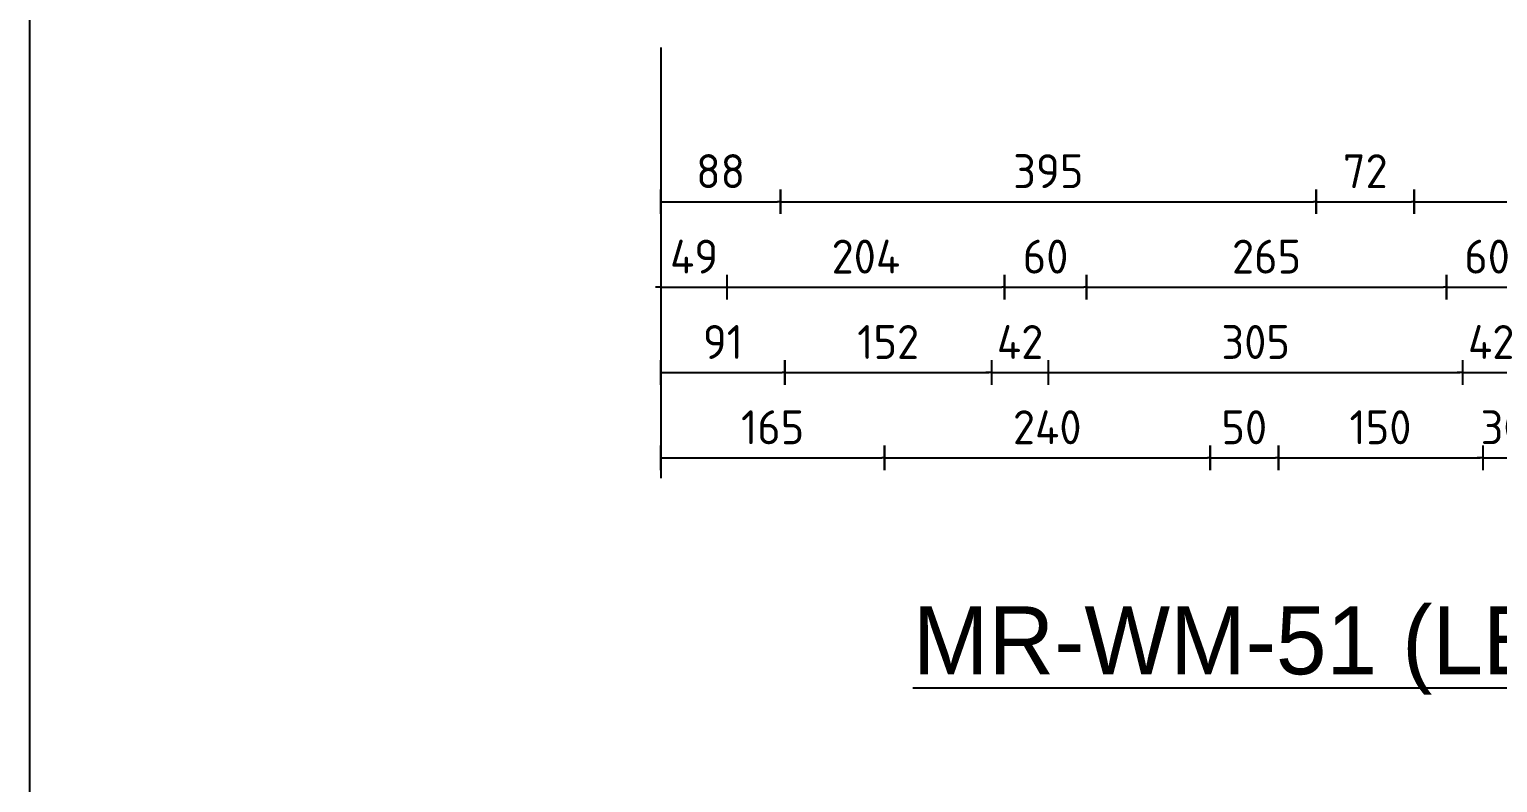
# Model space of a CAD drawing. Header units: millimetres. Extents: x 0 to 420, y 0 to 297.
# Drawn here: x 13 to 121.1, y 148.5 to 204 of the extents above; entities that cross this region are included whole.
import ezdxf
from ezdxf.enums import TextEntityAlignment as Align

# ---------------------------------------------------------------- set-up
doc = ezdxf.new("R2010")
doc.units = ezdxf.units.MM
doc.header["$LTSCALE"] = 10
for name, color, linetype in [('L50', 7, 'Continuous'), ('T25', 1, 'Continuous'), ('TBLK18', 4, 'Continuous'), ('TBLK25', 1, 'Continuous'), ('TBLK35', 3, 'Continuous'), ('TBLK50', 7, 'Continuous')]:
    doc.layers.add(name, color=color, linetype=linetype)
doc.styles.add('ISO', font='iso3098b')
doc.dimstyles.new('signsdim', dxfattribs={"dimtxt": 2.5, "dimasz": 0.2, "dimexe": 1.5, "dimexo": 2, "dimgap": 1, "dimtad": 1, "dimlfac": 10, "dimrnd": 1, "dimtxsty": 'ISO', "dimblk": 'SGNDIM', "dimcen": 2.5, "dimse2": 1, "dimadec": 0, "dimazin": 0, "dimtfac": 1, "dimtix": 1, "dimtmove": 0, "dimatfit": 3, "dimfxl": 1, "dimarcsym": 0})

# ---------------------------------------------------------------- blocks, each defined once
blk = doc.blocks.new('A3BBLK')
at = {"layer": 'TBLK50'}
blk.add_line((13, 292.5), (13, 4.5), dxfattribs=at)
blk = doc.blocks.new('a3_in_vtblk std dwg')
blk.add_blockref('A3BBLK', (0, 0))
at = {"layer": 'TBLK18', "style": 'ISO'}
blk.add_attdef('MR_DIRECTORATE', text='', height=1.5, dxfattribs=at).set_placement((381.5, 68.12), align=Align.CENTER)
for tag, p in [('STREET_NAME', (355.51, 62.1)), ('SUBURB_POSTCODE', (388.49, 62.1)), ('TELEPHONE_NO.', (368.31, 59.84)), ('FAX_NO.', (393.56, 59.84))]:
    blk.add_attdef(tag, p, '', height=1.5, dxfattribs=at)
at = {"layer": 'TBLK25', "style": 'ISO'}
for tag, height, p in [('MR_BRANCH', 2, (381.5, 65.2)), ('ROAD_SECTION', 1.75, (384.5, 29.16)), ('SLK', 1.75, (384.5, 26.11)), ('CHAINAGE', 1.75, (384.5, 19.21))]:
    blk.add_attdef(tag, text='', height=height, dxfattribs=at).set_placement(p, align=Align.CENTER)
for tag, p, height in [('FILE_NUMBER', (371.77, 54.24), 2.5), ('DESIGNED_/_DRAWN', (371.77, 49.49), 2), ('VERIFIED', (371.77, 44.49), 2), ('APPROVED', (371.77, 39.49), 2), ('LOCAL_AUTHORITY', (370.48, 16.73), 1.25)]:
    blk.add_attdef(tag, p, '', height=height, dxfattribs=at)
at = {"layer": 'TBLK35', "style": 'ISO', "width": 0.9}
for tag, p in [('ROAD_PROJECT&NUMBER', (384.5, 32.23)), ('DRAWING_DESCRIPTION', (384.5, 22.29))]:
    blk.add_attdef(tag, text='', height=2.5, dxfattribs=at).set_placement(p, align=Align.CENTER)
at = {"layer": 'TBLK50', "style": 'ISO'}
blk.add_attdef('MRWA_DRG_NUMBER', (356.29, 6.08), '', height=5, dxfattribs=at)
blk = doc.blocks.new('SGNDIM')
for p, q in [((0, 0), (-1, 0)), ((0, 4.5), (0, -4.5))]:
    blk.add_line(p, q)
blk = doc.blocks.new('*D9')
at = {"layer": 'Defpoints', "color": 0, "transparency": 16777216}
for p in [(59.51, 185.59), (75.96, 185.59), (75.96, 172.42)]:
    blk.add_point(p, dxfattribs=at)
at = {"layer": 'T25', "color": 0, "lineweight": -2, "transparency": 16777216}
for p, q in [((59.51, 183.59), (59.51, 170.92)), ((59.71, 172.42), (75.76, 172.42))]:
    blk.add_line(p, q, dxfattribs=at)
at = {"layer": 'T25', "color": 0, "lineweight": -2, "transparency": 16777216, "xscale": 0.2, "yscale": 0.2, "zscale": 0.2, "rotation": 180}
blk.add_blockref('SGNDIM', (59.51, 172.42), dxfattribs=at)
at = {"layer": 'T25', "color": 0, "lineweight": -2, "transparency": 16777216, "xscale": 0.2, "yscale": 0.2, "zscale": 0.2}
blk.add_blockref('SGNDIM', (75.96, 172.42), dxfattribs=at)
at = {"layer": 'T25', "color": 0, "transparency": 16777216, "insert": (67.73, 174.67), "char_height": 2.5, "attachment_point": 5, "style": 'ISO'}
blk.add_mtext('165', dxfattribs=at)
blk = doc.blocks.new('*D11')
at = {"layer": 'Defpoints', "color": 0, "transparency": 16777216}
for p in [(88.05, 189.28), (118.54, 189.28), (118.54, 178.7)]:
    blk.add_point(p, dxfattribs=at)
at = {"layer": 'T25', "color": 0, "lineweight": -2, "transparency": 16777216}
blk.add_line((88.25, 178.7), (118.34, 178.7), dxfattribs=at)
at = {"layer": 'T25', "color": 0, "lineweight": -2, "transparency": 16777216, "xscale": 0.2, "yscale": 0.2, "zscale": 0.2, "rotation": 180}
blk.add_blockref('SGNDIM', (88.05, 178.7), dxfattribs=at)
at = {"layer": 'T25', "color": 0, "lineweight": -2, "transparency": 16777216, "xscale": 0.2, "yscale": 0.2, "zscale": 0.2}
blk.add_blockref('SGNDIM', (118.54, 178.7), dxfattribs=at)
at = {"layer": 'T25', "color": 0, "transparency": 16777216, "insert": (103.3, 180.95), "char_height": 2.5, "attachment_point": 5, "style": 'ISO'}
blk.add_mtext('305', dxfattribs=at)
blk = doc.blocks.new('*D12')
at = {"layer": 'Defpoints', "color": 0, "transparency": 16777216}
for p in [(68.64, 206.55), (59.51, 204.63), (68.64, 178.7)]:
    blk.add_point(p, dxfattribs=at)
at = {"layer": 'T25', "color": 0, "lineweight": -2, "transparency": 16777216}
for p, q in [((59.51, 202.63), (59.51, 177.2)), ((59.71, 178.7), (68.44, 178.7))]:
    blk.add_line(p, q, dxfattribs=at)
at = {"layer": 'T25', "color": 0, "lineweight": -2, "transparency": 16777216, "xscale": 0.2, "yscale": 0.2, "zscale": 0.2, "rotation": 180}
blk.add_blockref('SGNDIM', (59.51, 178.7), dxfattribs=at)
at = {"layer": 'T25', "color": 0, "lineweight": -2, "transparency": 16777216, "xscale": 0.2, "yscale": 0.2, "zscale": 0.2}
blk.add_blockref('SGNDIM', (68.64, 178.7), dxfattribs=at)
at = {"layer": 'T25', "color": 0, "transparency": 16777216, "insert": (64.07, 180.95), "char_height": 2.5, "attachment_point": 5, "style": 'ISO'}
blk.add_mtext('91', dxfattribs=at)
blk = doc.blocks.new('*D14')
at = {"layer": 'Defpoints', "color": 0, "transparency": 16777216}
for p in [(64.38, 190.04), (84.81, 190.04), (84.81, 184.99)]:
    blk.add_point(p, dxfattribs=at)
at = {"layer": 'T25', "color": 0, "lineweight": -2, "transparency": 16777216}
blk.add_line((64.58, 184.99), (84.61, 184.99), dxfattribs=at)
at = {"layer": 'T25', "color": 0, "lineweight": -2, "transparency": 16777216, "xscale": 0.2, "yscale": 0.2, "zscale": 0.2, "rotation": 180}
blk.add_blockref('SGNDIM', (64.38, 184.99), dxfattribs=at)
at = {"layer": 'T25', "color": 0, "lineweight": -2, "transparency": 16777216, "xscale": 0.2, "yscale": 0.2, "zscale": 0.2}
blk.add_blockref('SGNDIM', (84.81, 184.99), dxfattribs=at)
at = {"layer": 'T25', "color": 0, "transparency": 16777216, "insert": (74.6, 187.24), "char_height": 2.5, "attachment_point": 5, "style": 'ISO'}
blk.add_mtext('204', dxfattribs=at)
blk = doc.blocks.new('*D15')
at = {"layer": 'Defpoints', "color": 0, "transparency": 16777216}
for p in [(59.51, 202.19), (64.38, 202.19), (64.38, 184.99)]:
    blk.add_point(p, dxfattribs=at)
at = {"layer": 'T25', "color": 0, "lineweight": -2, "transparency": 16777216}
for p, q in [((59.51, 200.19), (59.51, 183.49)), ((59.31, 184.99), (59.11, 184.99)), ((59.51, 184.99), (64.38, 184.99)), ((64.58, 184.99), (64.78, 184.99))]:
    blk.add_line(p, q, dxfattribs=at)
at = {"layer": 'T25', "color": 0, "lineweight": -2, "transparency": 16777216, "xscale": 0.2, "yscale": 0.2, "zscale": 0.2}
blk.add_blockref('SGNDIM', (59.51, 184.99), dxfattribs=at)
at = {"layer": 'T25', "color": 0, "lineweight": -2, "transparency": 16777216, "xscale": 0.2, "yscale": 0.2, "zscale": 0.2, "rotation": 180}
blk.add_blockref('SGNDIM', (64.38, 184.99), dxfattribs=at)
at = {"layer": 'T25', "color": 0, "transparency": 16777216, "insert": (61.95, 187.24), "char_height": 2.5, "attachment_point": 5, "style": 'ISO'}
blk.add_mtext('49', dxfattribs=at)
blk = doc.blocks.new('*D17')
at = {"layer": 'Defpoints', "color": 0, "transparency": 16777216}
for p in [(68.3, 198.57), (107.76, 198.57), (107.76, 191.28)]:
    blk.add_point(p, dxfattribs=at)
at = {"layer": 'T25', "color": 0, "lineweight": -2, "transparency": 16777216}
blk.add_line((68.5, 191.28), (107.56, 191.28), dxfattribs=at)
at = {"layer": 'T25', "color": 0, "lineweight": -2, "transparency": 16777216, "xscale": 0.2, "yscale": 0.2, "zscale": 0.2, "rotation": 180}
blk.add_blockref('SGNDIM', (68.3, 191.28), dxfattribs=at)
at = {"layer": 'T25', "color": 0, "lineweight": -2, "transparency": 16777216, "xscale": 0.2, "yscale": 0.2, "zscale": 0.2}
blk.add_blockref('SGNDIM', (107.76, 191.28), dxfattribs=at)
at = {"layer": 'T25', "color": 0, "transparency": 16777216, "insert": (88.03, 193.53), "char_height": 2.5, "attachment_point": 5, "style": 'ISO'}
blk.add_mtext('395', dxfattribs=at)
blk = doc.blocks.new('*D18')
at = {"layer": 'Defpoints', "color": 0, "transparency": 16777216}
for p in [(59.51, 203.58), (68.3, 203.58), (68.3, 191.28)]:
    blk.add_point(p, dxfattribs=at)
at = {"layer": 'T25', "color": 0, "lineweight": -2, "transparency": 16777216}
for p, q in [((59.51, 201.58), (59.51, 189.78)), ((59.71, 191.28), (68.1, 191.28))]:
    blk.add_line(p, q, dxfattribs=at)
at = {"layer": 'T25', "color": 0, "lineweight": -2, "transparency": 16777216, "xscale": 0.2, "yscale": 0.2, "zscale": 0.2, "rotation": 180}
blk.add_blockref('SGNDIM', (59.51, 191.28), dxfattribs=at)
at = {"layer": 'T25', "color": 0, "lineweight": -2, "transparency": 16777216, "xscale": 0.2, "yscale": 0.2, "zscale": 0.2}
blk.add_blockref('SGNDIM', (68.3, 191.28), dxfattribs=at)
at = {"layer": 'T25', "color": 0, "transparency": 16777216, "insert": (63.9, 193.53), "char_height": 2.5, "attachment_point": 5, "style": 'ISO'}
blk.add_mtext('88', dxfattribs=at)
blk = doc.blocks.new('*D43')
at = {"layer": 'Defpoints', "color": 0, "transparency": 16777216}
for p in [(75.96, 246.48), (99.95, 246.48), (99.95, 172.42)]:
    blk.add_point(p, dxfattribs=at)
at = {"layer": 'T25', "color": 0, "lineweight": -2, "transparency": 16777216}
blk.add_line((76.16, 172.42), (99.75, 172.42), dxfattribs=at)
at = {"layer": 'T25', "color": 0, "lineweight": -2, "transparency": 16777216, "xscale": 0.2, "yscale": 0.2, "zscale": 0.2, "rotation": 180}
blk.add_blockref('SGNDIM', (75.96, 172.42), dxfattribs=at)
at = {"layer": 'T25', "color": 0, "lineweight": -2, "transparency": 16777216, "xscale": 0.2, "yscale": 0.2, "zscale": 0.2}
blk.add_blockref('SGNDIM', (99.95, 172.42), dxfattribs=at)
at = {"layer": 'T25', "color": 0, "transparency": 16777216, "insert": (87.95, 174.67), "char_height": 2.5, "attachment_point": 5, "style": 'ISO'}
blk.add_mtext('240', dxfattribs=at)
blk = doc.blocks.new('*D44')
at = {"layer": 'Defpoints', "color": 0, "transparency": 16777216}
for p in [(99.95, 187.9), (104.97, 187.9), (104.97, 172.42)]:
    blk.add_point(p, dxfattribs=at)
at = {"layer": 'T25', "color": 0, "lineweight": -2, "transparency": 16777216}
blk.add_line((100.15, 172.42), (104.77, 172.42), dxfattribs=at)
at = {"layer": 'T25', "color": 0, "lineweight": -2, "transparency": 16777216, "xscale": 0.2, "yscale": 0.2, "zscale": 0.2, "rotation": 180}
blk.add_blockref('SGNDIM', (99.95, 172.42), dxfattribs=at)
at = {"layer": 'T25', "color": 0, "lineweight": -2, "transparency": 16777216, "xscale": 0.2, "yscale": 0.2, "zscale": 0.2}
blk.add_blockref('SGNDIM', (104.97, 172.42), dxfattribs=at)
at = {"layer": 'T25', "color": 0, "transparency": 16777216, "insert": (102.46, 174.67), "char_height": 2.5, "attachment_point": 5, "style": 'ISO'}
blk.add_mtext('50', dxfattribs=at)
blk = doc.blocks.new('*D45')
at = {"layer": 'Defpoints', "color": 0, "transparency": 16777216}
for p in [(120.02, 181.71), (123.03, 181.71), (123.03, 172.42)]:
    blk.add_point(p, dxfattribs=at)
at = {"layer": 'T25', "color": 0, "lineweight": -2, "transparency": 16777216}
for p, q in [((119.82, 172.42), (119.62, 172.42)), ((120.02, 172.42), (123.03, 172.42)), ((123.23, 172.42), (123.43, 172.42))]:
    blk.add_line(p, q, dxfattribs=at)
at = {"layer": 'T25', "color": 0, "lineweight": -2, "transparency": 16777216, "xscale": 0.2, "yscale": 0.2, "zscale": 0.2}
blk.add_blockref('SGNDIM', (120.02, 172.42), dxfattribs=at)
at = {"layer": 'T25', "color": 0, "lineweight": -2, "transparency": 16777216, "xscale": 0.2, "yscale": 0.2, "zscale": 0.2, "rotation": 180}
blk.add_blockref('SGNDIM', (123.03, 172.42), dxfattribs=at)
at = {"layer": 'T25', "color": 0, "transparency": 16777216, "insert": (121.52, 174.67), "char_height": 2.5, "attachment_point": 5, "style": 'ISO'}
blk.add_mtext('30', dxfattribs=at)
blk = doc.blocks.new('*D46')
at = {"layer": 'Defpoints', "color": 0, "transparency": 16777216}
for p in [(104.97, 218.86), (120.02, 218.86), (120.02, 172.42)]:
    blk.add_point(p, dxfattribs=at)
at = {"layer": 'T25', "color": 0, "lineweight": -2, "transparency": 16777216}
blk.add_line((105.17, 172.42), (119.82, 172.42), dxfattribs=at)
at = {"layer": 'T25', "color": 0, "lineweight": -2, "transparency": 16777216, "xscale": 0.2, "yscale": 0.2, "zscale": 0.2, "rotation": 180}
blk.add_blockref('SGNDIM', (104.97, 172.42), dxfattribs=at)
at = {"layer": 'T25', "color": 0, "lineweight": -2, "transparency": 16777216, "xscale": 0.2, "yscale": 0.2, "zscale": 0.2}
blk.add_blockref('SGNDIM', (120.02, 172.42), dxfattribs=at)
at = {"layer": 'T25', "color": 0, "transparency": 16777216, "insert": (112.49, 174.67), "char_height": 2.5, "attachment_point": 5, "style": 'ISO'}
blk.add_mtext('150', dxfattribs=at)
blk = doc.blocks.new('*D47')
at = {"layer": 'Defpoints', "color": 0, "transparency": 16777216}
for p in [(118.54, 180.16), (122.73, 180.16), (122.73, 178.7)]:
    blk.add_point(p, dxfattribs=at)
at = {"layer": 'T25', "color": 0, "lineweight": -2, "transparency": 16777216}
for p, q in [((118.34, 178.7), (118.14, 178.7)), ((118.54, 178.7), (122.73, 178.7)), ((122.93, 178.7), (123.13, 178.7))]:
    blk.add_line(p, q, dxfattribs=at)
at = {"layer": 'T25', "color": 0, "lineweight": -2, "transparency": 16777216, "xscale": 0.2, "yscale": 0.2, "zscale": 0.2}
blk.add_blockref('SGNDIM', (118.54, 178.7), dxfattribs=at)
at = {"layer": 'T25', "color": 0, "lineweight": -2, "transparency": 16777216, "xscale": 0.2, "yscale": 0.2, "zscale": 0.2, "rotation": 180}
blk.add_blockref('SGNDIM', (122.73, 178.7), dxfattribs=at)
at = {"layer": 'T25', "color": 0, "transparency": 16777216, "insert": (120.64, 180.95), "char_height": 2.5, "attachment_point": 5, "style": 'ISO'}
blk.add_mtext('42', dxfattribs=at)
blk = doc.blocks.new('*D49')
at = {"layer": 'Defpoints', "color": 0, "transparency": 16777216}
for p in [(83.84, 180.16), (88.05, 180.16), (88.05, 178.7)]:
    blk.add_point(p, dxfattribs=at)
at = {"layer": 'T25', "color": 0, "lineweight": -2, "transparency": 16777216}
for p, q in [((83.64, 178.7), (83.44, 178.7)), ((83.84, 178.7), (88.05, 178.7)), ((88.25, 178.7), (88.45, 178.7))]:
    blk.add_line(p, q, dxfattribs=at)
at = {"layer": 'T25', "color": 0, "lineweight": -2, "transparency": 16777216, "xscale": 0.2, "yscale": 0.2, "zscale": 0.2}
blk.add_blockref('SGNDIM', (83.84, 178.7), dxfattribs=at)
at = {"layer": 'T25', "color": 0, "lineweight": -2, "transparency": 16777216, "xscale": 0.2, "yscale": 0.2, "zscale": 0.2, "rotation": 180}
blk.add_blockref('SGNDIM', (88.05, 178.7), dxfattribs=at)
at = {"layer": 'T25', "color": 0, "transparency": 16777216, "insert": (85.95, 180.95), "char_height": 2.5, "attachment_point": 5, "style": 'ISO'}
blk.add_mtext('42', dxfattribs=at)
blk = doc.blocks.new('*D50')
at = {"layer": 'Defpoints', "color": 0, "transparency": 16777216}
for p in [(68.64, 183.98), (83.84, 183.98), (83.84, 178.7)]:
    blk.add_point(p, dxfattribs=at)
at = {"layer": 'T25', "color": 0, "lineweight": -2, "transparency": 16777216}
blk.add_line((68.84, 178.7), (83.64, 178.7), dxfattribs=at)
at = {"layer": 'T25', "color": 0, "lineweight": -2, "transparency": 16777216, "xscale": 0.2, "yscale": 0.2, "zscale": 0.2, "rotation": 180}
blk.add_blockref('SGNDIM', (68.64, 178.7), dxfattribs=at)
at = {"layer": 'T25', "color": 0, "lineweight": -2, "transparency": 16777216, "xscale": 0.2, "yscale": 0.2, "zscale": 0.2}
blk.add_blockref('SGNDIM', (83.84, 178.7), dxfattribs=at)
at = {"layer": 'T25', "color": 0, "transparency": 16777216, "insert": (76.24, 180.95), "char_height": 2.5, "attachment_point": 5, "style": 'ISO'}
blk.add_mtext('152', dxfattribs=at)
blk = doc.blocks.new('*D51')
at = {"layer": 'Defpoints', "color": 0, "transparency": 16777216}
for p in [(84.81, 186.48), (90.85, 186.48), (90.85, 184.99)]:
    blk.add_point(p, dxfattribs=at)
at = {"layer": 'T25', "color": 0, "lineweight": -2, "transparency": 16777216}
blk.add_line((85.01, 184.99), (90.65, 184.99), dxfattribs=at)
at = {"layer": 'T25', "color": 0, "lineweight": -2, "transparency": 16777216, "xscale": 0.2, "yscale": 0.2, "zscale": 0.2, "rotation": 180}
blk.add_blockref('SGNDIM', (84.81, 184.99), dxfattribs=at)
at = {"layer": 'T25', "color": 0, "lineweight": -2, "transparency": 16777216, "xscale": 0.2, "yscale": 0.2, "zscale": 0.2}
blk.add_blockref('SGNDIM', (90.85, 184.99), dxfattribs=at)
at = {"layer": 'T25', "color": 0, "transparency": 16777216, "insert": (87.83, 187.24), "char_height": 2.5, "attachment_point": 5, "style": 'ISO'}
blk.add_mtext('60', dxfattribs=at)
blk = doc.blocks.new('*D52')
at = {"layer": 'Defpoints', "color": 0, "transparency": 16777216}
for p in [(90.85, 191.54), (117.34, 191.54), (117.34, 184.99)]:
    blk.add_point(p, dxfattribs=at)
at = {"layer": 'T25', "color": 0, "lineweight": -2, "transparency": 16777216}
blk.add_line((91.05, 184.99), (117.14, 184.99), dxfattribs=at)
at = {"layer": 'T25', "color": 0, "lineweight": -2, "transparency": 16777216, "xscale": 0.2, "yscale": 0.2, "zscale": 0.2, "rotation": 180}
blk.add_blockref('SGNDIM', (90.85, 184.99), dxfattribs=at)
at = {"layer": 'T25', "color": 0, "lineweight": -2, "transparency": 16777216, "xscale": 0.2, "yscale": 0.2, "zscale": 0.2}
blk.add_blockref('SGNDIM', (117.34, 184.99), dxfattribs=at)
at = {"layer": 'T25', "color": 0, "transparency": 16777216, "insert": (104.1, 187.24), "char_height": 2.5, "attachment_point": 5, "style": 'ISO'}
blk.add_mtext('265', dxfattribs=at)
blk = doc.blocks.new('*D53')
at = {"layer": 'Defpoints', "color": 0, "transparency": 16777216}
for p in [(117.34, 186.47), (123.33, 186.47), (123.33, 184.99)]:
    blk.add_point(p, dxfattribs=at)
at = {"layer": 'T25', "color": 0, "lineweight": -2, "transparency": 16777216}
blk.add_line((117.54, 184.99), (123.13, 184.99), dxfattribs=at)
at = {"layer": 'T25', "color": 0, "lineweight": -2, "transparency": 16777216, "xscale": 0.2, "yscale": 0.2, "zscale": 0.2, "rotation": 180}
blk.add_blockref('SGNDIM', (117.34, 184.99), dxfattribs=at)
at = {"layer": 'T25', "color": 0, "lineweight": -2, "transparency": 16777216, "xscale": 0.2, "yscale": 0.2, "zscale": 0.2}
blk.add_blockref('SGNDIM', (123.33, 184.99), dxfattribs=at)
at = {"layer": 'T25', "color": 0, "transparency": 16777216, "insert": (120.34, 187.24), "char_height": 2.5, "attachment_point": 5, "style": 'ISO'}
blk.add_mtext('60', dxfattribs=at)
blk = doc.blocks.new('*D55')
at = {"layer": 'Defpoints', "color": 0, "transparency": 16777216}
for p in [(107.76, 192.61), (114.97, 192.61), (114.97, 191.28)]:
    blk.add_point(p, dxfattribs=at)
at = {"layer": 'T25', "color": 0, "lineweight": -2, "transparency": 16777216}
blk.add_line((107.96, 191.28), (114.77, 191.28), dxfattribs=at)
at = {"layer": 'T25', "color": 0, "lineweight": -2, "transparency": 16777216, "xscale": 0.2, "yscale": 0.2, "zscale": 0.2, "rotation": 180}
blk.add_blockref('SGNDIM', (107.76, 191.28), dxfattribs=at)
at = {"layer": 'T25', "color": 0, "lineweight": -2, "transparency": 16777216, "xscale": 0.2, "yscale": 0.2, "zscale": 0.2}
blk.add_blockref('SGNDIM', (114.97, 191.28), dxfattribs=at)
at = {"layer": 'T25', "color": 0, "transparency": 16777216, "insert": (111.37, 193.53), "char_height": 2.5, "attachment_point": 5, "style": 'ISO'}
blk.add_mtext('72', dxfattribs=at)
blk = doc.blocks.new('*D56')
at = {"layer": 'Defpoints', "color": 0, "transparency": 16777216}
for p in [(114.97, 196.04), (140.72, 196.04), (140.72, 191.28)]:
    blk.add_point(p, dxfattribs=at)
at = {"layer": 'T25', "color": 0, "lineweight": -2, "transparency": 16777216}
blk.add_line((115.17, 191.28), (140.52, 191.28), dxfattribs=at)
at = {"layer": 'T25', "color": 0, "lineweight": -2, "transparency": 16777216, "xscale": 0.2, "yscale": 0.2, "zscale": 0.2, "rotation": 180}
blk.add_blockref('SGNDIM', (114.97, 191.28), dxfattribs=at)
at = {"layer": 'T25', "color": 0, "lineweight": -2, "transparency": 16777216, "xscale": 0.2, "yscale": 0.2, "zscale": 0.2}
blk.add_blockref('SGNDIM', (140.72, 191.28), dxfattribs=at)
at = {"layer": 'T25', "color": 0, "transparency": 16777216, "insert": (127.84, 193.53), "char_height": 2.5, "attachment_point": 5, "style": 'ISO'}
blk.add_mtext('257', dxfattribs=at)

msp = doc.modelspace()

# ---------------------------------------------------------------- block references
msp.add_blockref('a3_in_vtblk std dwg', (0, 0))

# ---------------------------------------------------------------- texts
at = {"layer": 'L50'}
msp.add_text('%%UMR-WM-51 (LEFT)', height=5, dxfattribs=at).set_placement((106.4738, 156.4804), align=Align.CENTER)

# ---------------------------------------------------------------- dimensions: what is measured, and where the dimension line sits
at = {"layer": 'T25'}
for base, p1, p2, picture, middle in [((99.9533, 172.4186), (75.9564, 246.4828), (99.9533, 246.4828), '*D43', (87.9548, 174.6686)), ((120.0174, 172.4186), (104.9693, 218.863), (120.0174, 218.863), '*D46', (112.4933, 174.6686)), ((107.7597, 191.2757), (68.2989, 198.5722), (107.7597, 198.5722), '*D17', (88.0293, 193.5257)), ((140.7165, 191.2757), (114.9722, 196.0359), (140.7165, 196.0359), '*D56', (127.8443, 193.5257)), ((114.97224, 191.2757), (107.75971, 192.60934), (114.97224, 192.60934), '*D55', (111.36597, 193.5257)), ((117.3423, 184.99), (90.8519, 191.5383), (117.3423, 191.5383), '*D52', (104.0971, 187.24)), ((84.8125, 184.99), (64.3838, 190.0398), (84.8125, 190.0398), '*D14', (74.5982, 187.24)), ((118.5448, 178.7043), (88.0462, 189.2822), (118.5448, 189.2822), '*D11', (103.2955, 180.9543)), ((90.8519, 184.99), (84.8125, 186.4829), (90.8519, 186.4829), '*D51', (87.8322, 187.24)), ((123.3307, 184.99), (117.3423, 186.4703), (123.3307, 186.4703), '*D53', (120.3365, 187.24)), ((104.9693, 172.4186), (99.9533, 187.9), (104.9693, 187.9), '*D44', (102.4613, 174.6686)), ((83.8445, 178.7043), (68.6418, 183.9771), (83.8445, 183.9771), '*D50', (76.2431, 180.9543)), ((88.0462, 178.7043), (83.8445, 180.1616), (88.0462, 180.1616), '*D49', (85.9453, 180.9543)), ((122.7287, 178.7043), (118.5448, 180.1554), (122.7287, 180.1554), '*D47', (120.6368, 180.9543)), ((123.027, 172.4186), (120.0174, 181.7075), (123.027, 181.7075), '*D45', (121.5222, 174.6686))]:
    dim = msp.add_linear_dim(base=base, p1=p1, p2=p2, dimstyle='signsdim', override={"dimse1": 1}, dxfattribs=at)
    dim.commit()
    dim.dimension.update_dxf_attribs({"geometry": picture, "text_midpoint": middle})
for base, p1, p2, picture, middle in [((68.6418, 178.7043), (59.5077, 204.6285), (68.6418, 206.5516), '*D12', (64.0747, 180.9543)), ((68.2989, 191.2757), (59.5077, 203.5848), (68.2989, 203.5848), '*D18', (63.9033, 193.5257)), ((64.3838, 184.99), (59.5077, 202.1876), (64.3838, 202.1876), '*D15', (61.9458, 187.24))]:
    dim = msp.add_linear_dim(base=base, p1=p1, p2=p2, dimstyle='signsdim', dxfattribs=at)
    dim.commit()
    dim.dimension.update_dxf_attribs({"geometry": picture, "text_midpoint": middle})
dim = msp.add_linear_dim(base=(75.9564, 172.4186), p1=(59.5077, 185.5937), p2=(75.9564, 185.5937), text='165', dimstyle='signsdim', dxfattribs=at)
dim.commit()
dim.dimension.update_dxf_attribs({"geometry": '*D9', "text_midpoint": (67.732, 174.6686)})

doc.saveas('drawing.dxf')
